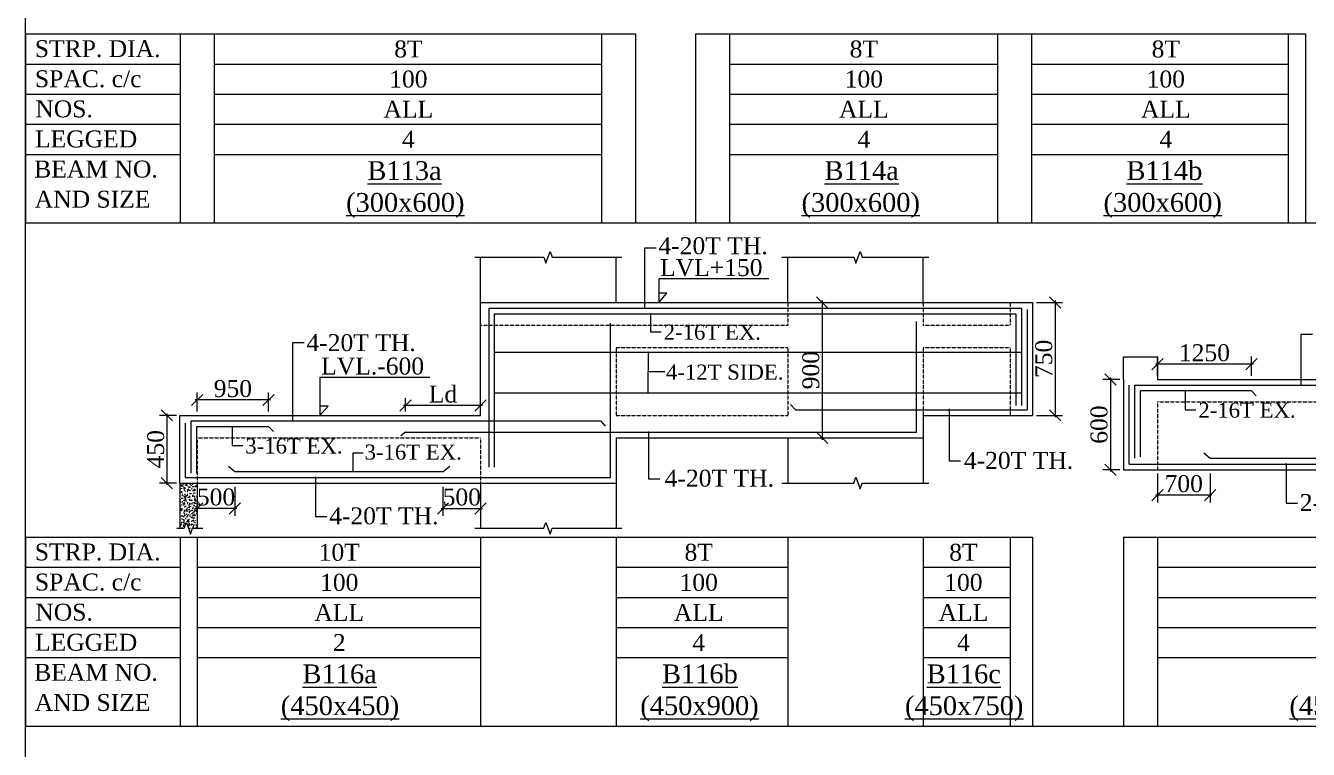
# Model space of a CAD drawing. Header units: millimetres. Extents: x 9781889 to 10654170, y -7832723 to -7608561.
# Drawn here: x 10316143 to 10333188, y -7779689 to -7770074 of the extents above; entities that cross this region are included whole.
import ezdxf
from ezdxf.enums import TextEntityAlignment as Align

# ---------------------------------------------------------------- set-up
doc = ezdxf.new("R2010")
doc.units = ezdxf.units.MM
doc.header["$LTSCALE"] = 10
doc.header["$PDMODE"] = 3
doc.linetypes.add('HIDDEN', pattern=[0.375, 0.25, -0.125])
for name, color, linetype, lineweight in [('LVL', 3, 'Continuous', 0), ('S-CUT OUT LINE', 9, 'Continuous', 0), ('S-DIM L.S.', 7, 'Continuous', 0), ('S-HATCH', 8, 'Continuous', 0), ('S-L.S.SECTION', 5, 'Continuous', 0), ('S-L.S.SLAB LINE', 252, 'HIDDEN', 0), ('S-L.S.STEEL', 1, 'Continuous', 9), ('S-L.S.STEEL 1', 6, 'Continuous', 0), ('S-SECTION MARK', 7, 'Continuous', 0), ('S-SHEET', 251, 'Continuous', 0), ('S-TEXT', 7, 'Continuous', 0), ('S-TEXT L.S. BEAM NO.', 30, 'Continuous', 0), ('S-TEXT. L.S.', 7, 'Continuous', 0)]:
    doc.layers.add(name, color=color, linetype=linetype, lineweight=lineweight)
doc.styles.add('135', font='arial.ttf', dxfattribs={"width": 0.8, "height": 135})
doc.styles.get("Standard").update_dxf_attribs({"font": 'arial.ttf'})
doc.styles.add('TEXT', font='times.ttf')
doc.dimstyles.new('75', dxfattribs={"dimtxt": 135, "dimasz": 90, "dimexe": 0.1, "dimexo": 0.03, "dimgap": 0.09, "dimtad": 1, "dimdec": 0, "dimzin": 0, "dimdsep": 46, "dimtxsty": '135', "dimblk": 'ARCHTICK', "dimcen": 0.09, "dimclrd": 256, "dimclre": 256, "dimclrt": 256, "dimadec": 0, "dimazin": 0, "dimtfac": 1, "dimtdec": 0, "dimtofl": 0, "dimtmove": 1, "dimatfit": 3, "dimldrblk": 'DOTSMALL', "dimfxl": 1, "dimtolj": 1, "dimtzin": 0, "dimlwd": -1, "dimlwe": -1, "dimarcsym": 0})
doc.dimstyles.new('SETU_1', dxfattribs={"dimtxt": 200, "dimasz": 150, "dimexe": 100, "dimexo": 50, "dimgap": 35, "dimtad": 1, "dimdec": 0, "dimzin": 0, "dimdsep": 46, "dimtxsty": 'Standard', "dimblk": 'OBLIQUE', "dimcen": 150, "dimdle": 25, "dimclrd": 256, "dimclre": 7, "dimclrt": 256, "dimadec": 0, "dimazin": 0, "dimtfac": 1, "dimtdec": 0, "dimtofl": 0, "dimtmove": 1, "dimatfit": 3, "dimfxl": 1, "dimtolj": 1, "dimtzin": 0, "dimlwd": -1, "dimlwe": 5, "dimarcsym": 1})

# ---------------------------------------------------------------- blocks, each defined once
blk = doc.blocks.new('_ArchTick')
at = {"color": 0, "linetype": 'ByBlock', "const_width": 0.15}
blk.add_lwpolyline([(-0.5, -0.5), (0.5, 0.5)], dxfattribs=at)
blk = doc.blocks.new('_Oblique')
at = {"color": 0, "linetype": 'ByBlock', "lineweight": -2}
blk.add_line((-0.5, -0.5), (0.5, 0.5), dxfattribs=at)
blk = doc.blocks.new('*D799')
at = {"layer": 'Defpoints', "color": 0, "transparency": 16777216}
for p in [(10318422, -7775047), (10318422, -7775251, 0), (10319372, -7775251, 0)]:
    blk.add_point(p, dxfattribs=at)
at = {"layer": 'S-DIM L.S.', "color": 7, "lineweight": 5, "transparency": 16777216}
for p, q in [((10318422, -7775201), (10318422, -7774947)), ((10319372, -7775201), (10319372, -7774947))]:
    blk.add_line(p, q, dxfattribs=at)
at = {"layer": 'S-DIM L.S.', "transparency": 16777216}
blk.add_line((10319397, -7775047), (10318397, -7775047), dxfattribs=at)
at = {"layer": 'S-DIM L.S.', "transparency": 16777216, "xscale": 150, "yscale": 150, "zscale": 150, "rotation": 180}
blk.add_blockref('_Oblique', (10318422, -7775047), dxfattribs=at)
at = {"layer": 'S-DIM L.S.', "transparency": 16777216, "xscale": 150, "yscale": 150, "zscale": 150}
blk.add_blockref('_Oblique', (10319372, -7775047), dxfattribs=at)
at = {"layer": 'S-DIM L.S.', "transparency": 16777216, "insert": (10318897, -7774897), "char_height": 225, "attachment_point": 5, "style": 'TEXT'}
blk.add_mtext('\\A1;950', dxfattribs=at)
blk = doc.blocks.new('*D800')
at = {"layer": 'Defpoints', "color": 0, "transparency": 16777216}
for p in [(10318197, -7775251), (10318021, -7776151), (10318197, -7776151)]:
    blk.add_point(p, dxfattribs=at)
at = {"layer": 'S-DIM L.S.', "color": 7, "lineweight": 5, "transparency": 16777216}
for p, q in [((10318147, -7775251), (10317921, -7775251)), ((10318147, -7776151), (10317921, -7776151))]:
    blk.add_line(p, q, dxfattribs=at)
at = {"layer": 'S-DIM L.S.', "transparency": 16777216}
blk.add_line((10318021, -7775226), (10318021, -7776176), dxfattribs=at)
at = {"layer": 'S-DIM L.S.', "transparency": 16777216, "xscale": 150, "yscale": 150, "zscale": 150}
for p, rotation in [((10318021, -7775251), 90), ((10318021, -7776151), 270)]:
    blk.add_blockref('_Oblique', p, dxfattribs=dict(at, rotation=rotation))
at = {"layer": 'S-DIM L.S.', "transparency": 16777216, "insert": (10317872, -7775701), "char_height": 225, "attachment_point": 5, "rotation": 90, "style": 'TEXT'}
blk.add_mtext('\\A1;450', dxfattribs=at)
blk = doc.blocks.new('*D801')
at = {"layer": 'Defpoints', "color": 0, "transparency": 16777216}
for p in [(10321689, -7776151, 0), (10322189, -7776151, 0), (10322189, -7776487)]:
    blk.add_point(p, dxfattribs=at)
at = {"layer": 'S-DIM L.S.', "color": 7, "lineweight": 5, "transparency": 16777216}
for p, q in [((10321689, -7776201), (10321689, -7776587)), ((10322189, -7776201), (10322189, -7776587))]:
    blk.add_line(p, q, dxfattribs=at)
at = {"layer": 'S-DIM L.S.', "transparency": 16777216}
blk.add_line((10321664, -7776487), (10322214, -7776487), dxfattribs=at)
at = {"layer": 'S-DIM L.S.', "transparency": 16777216, "xscale": 150, "yscale": 150, "zscale": 150, "rotation": 180}
blk.add_blockref('_Oblique', (10321689, -7776487), dxfattribs=at)
at = {"layer": 'S-DIM L.S.', "transparency": 16777216, "xscale": 150, "yscale": 150, "zscale": 150}
blk.add_blockref('_Oblique', (10322189, -7776487), dxfattribs=at)
at = {"layer": 'S-DIM L.S.', "transparency": 16777216, "insert": (10321939, -7776338), "char_height": 225, "attachment_point": 5, "style": 'TEXT'}
blk.add_mtext('\\A1;500', dxfattribs=at)
blk = doc.blocks.new('*D802')
at = {"layer": 'Defpoints', "color": 0, "transparency": 16777216}
for p in [(10318422, -7776151, 0), (10318923, -7776151, 0), (10318422, -7776487)]:
    blk.add_point(p, dxfattribs=at)
at = {"layer": 'S-DIM L.S.', "color": 7, "lineweight": 5, "transparency": 16777216}
for p, q in [((10318422, -7776201), (10318422, -7776587)), ((10318923, -7776201), (10318923, -7776587))]:
    blk.add_line(p, q, dxfattribs=at)
at = {"layer": 'S-DIM L.S.', "transparency": 16777216}
blk.add_line((10318948, -7776487), (10318397, -7776487), dxfattribs=at)
at = {"layer": 'S-DIM L.S.', "transparency": 16777216, "xscale": 150, "yscale": 150, "zscale": 150, "rotation": 180}
blk.add_blockref('_Oblique', (10318422, -7776487), dxfattribs=at)
at = {"layer": 'S-DIM L.S.', "transparency": 16777216, "xscale": 150, "yscale": 150, "zscale": 150}
blk.add_blockref('_Oblique', (10318923, -7776487), dxfattribs=at)
at = {"layer": 'S-DIM L.S.', "transparency": 16777216, "insert": (10318673, -7776338), "char_height": 225, "attachment_point": 5, "style": 'TEXT'}
blk.add_mtext('\\A1;500', dxfattribs=at)
blk = doc.blocks.new('*D806')
at = {"layer": 'Defpoints', "color": 0, "transparency": 16777216}
for p in [(10330732, -7774774), (10330557, -7775974), (10330732, -7775974)]:
    blk.add_point(p, dxfattribs=at)
at = {"layer": 'S-DIM L.S.', "color": 7, "lineweight": 5, "transparency": 16777216}
for p, q in [((10330682, -7774774), (10330457, -7774774)), ((10330682, -7775974), (10330457, -7775974))]:
    blk.add_line(p, q, dxfattribs=at)
at = {"layer": 'S-DIM L.S.', "transparency": 16777216}
blk.add_line((10330557, -7774749), (10330557, -7775999), dxfattribs=at)
at = {"layer": 'S-DIM L.S.', "transparency": 16777216, "xscale": 150, "yscale": 150, "zscale": 150}
for p, rotation in [((10330557, -7774774), 90), ((10330557, -7775974), 270)]:
    blk.add_blockref('_Oblique', p, dxfattribs=dict(at, rotation=rotation))
at = {"layer": 'S-DIM L.S.', "transparency": 16777216, "insert": (10330408, -7775374), "char_height": 225, "attachment_point": 5, "rotation": 90, "style": 'TEXT'}
blk.add_mtext('\\A1;600', dxfattribs=at)
blk = doc.blocks.new('*D808')
at = {"layer": 'Defpoints', "color": 0, "transparency": 16777216}
for p in [(10331182, -7774570), (10331182, -7774774, 0), (10332432, -7774774, 0)]:
    blk.add_point(p, dxfattribs=at)
at = {"layer": 'S-DIM L.S.', "color": 7, "lineweight": 5, "transparency": 16777216}
for p, q in [((10331182, -7774724), (10331182, -7774470)), ((10332432, -7774724), (10332432, -7774470))]:
    blk.add_line(p, q, dxfattribs=at)
at = {"layer": 'S-DIM L.S.', "transparency": 16777216}
blk.add_line((10332457, -7774570), (10331157, -7774570), dxfattribs=at)
at = {"layer": 'S-DIM L.S.', "transparency": 16777216, "xscale": 150, "yscale": 150, "zscale": 150, "rotation": 180}
blk.add_blockref('_Oblique', (10331182, -7774570), dxfattribs=at)
at = {"layer": 'S-DIM L.S.', "transparency": 16777216, "xscale": 150, "yscale": 150, "zscale": 150}
blk.add_blockref('_Oblique', (10332432, -7774570), dxfattribs=at)
at = {"layer": 'S-DIM L.S.', "transparency": 16777216, "insert": (10331807, -7774421), "char_height": 225, "attachment_point": 5, "style": 'TEXT'}
blk.add_mtext('\\A1;1250', dxfattribs=at)
blk = doc.blocks.new('*D810')
at = {"layer": 'Defpoints', "color": 0, "transparency": 16777216}
for p in [(10331182, -7775974, 0), (10331882, -7775974, 0), (10331182, -7776310)]:
    blk.add_point(p, dxfattribs=at)
at = {"layer": 'S-DIM L.S.', "color": 7, "lineweight": 5, "transparency": 16777216}
for p, q in [((10331182, -7776024), (10331182, -7776410)), ((10331882, -7776024), (10331882, -7776410))]:
    blk.add_line(p, q, dxfattribs=at)
at = {"layer": 'S-DIM L.S.', "transparency": 16777216}
blk.add_line((10331907, -7776310), (10331157, -7776310), dxfattribs=at)
at = {"layer": 'S-DIM L.S.', "transparency": 16777216, "xscale": 150, "yscale": 150, "zscale": 150, "rotation": 180}
blk.add_blockref('_Oblique', (10331182, -7776310), dxfattribs=at)
at = {"layer": 'S-DIM L.S.', "transparency": 16777216, "xscale": 150, "yscale": 150, "zscale": 150}
blk.add_blockref('_Oblique', (10331882, -7776310), dxfattribs=at)
at = {"layer": 'S-DIM L.S.', "transparency": 16777216, "insert": (10331532, -7776160), "char_height": 225, "attachment_point": 5, "style": 'TEXT'}
blk.add_mtext('\\A1;700', dxfattribs=at)
blk = doc.blocks.new('*D1675')
at = {"layer": 'Defpoints', "color": 0, "transparency": 16777216}
for p in [(10321189, -7775122), (10321189, -7775251, 0), (10322189, -7775251, 0)]:
    blk.add_point(p, dxfattribs=at)
at = {"layer": 'S-DIM L.S.', "transparency": 16777216}
blk.add_line((10322214, -7775122), (10321164, -7775122), dxfattribs=at)
at = {"layer": 'S-DIM L.S.', "color": 7, "lineweight": 5, "transparency": 16777216}
for p, q in [((10321189, -7775201), (10321189, -7775022)), ((10322189, -7775201), (10322189, -7775022))]:
    blk.add_line(p, q, dxfattribs=at)
at = {"layer": 'S-DIM L.S.', "transparency": 16777216, "xscale": 150, "yscale": 150, "zscale": 150, "rotation": 180}
blk.add_blockref('_Oblique', (10321189, -7775122), dxfattribs=at)
at = {"layer": 'S-DIM L.S.', "transparency": 16777216, "xscale": 150, "yscale": 150, "zscale": 150}
blk.add_blockref('_Oblique', (10322189, -7775122), dxfattribs=at)
at = {"layer": 'S-DIM L.S.', "transparency": 16777216, "insert": (10321689, -7774970), "char_height": 225, "attachment_point": 5, "style": 'TEXT'}
blk.add_mtext('\\A1;Ld', dxfattribs=at)
blk = doc.blocks.new('*D1780')
at = {"layer": 'Defpoints', "color": 0, "transparency": 16777216}
for p in [(10329524, -7773751, 0), (10329524, -7775251, 0), (10329823, -7775251)]:
    blk.add_point(p, dxfattribs=at)
at = {"layer": 'S-DIM L.S.', "color": 7, "lineweight": 5, "transparency": 16777216}
for p, q in [((10329574, -7773751), (10329923, -7773751)), ((10329574, -7775251), (10329923, -7775251))]:
    blk.add_line(p, q, dxfattribs=at)
at = {"layer": 'S-DIM L.S.', "transparency": 16777216}
blk.add_line((10329823, -7773726), (10329823, -7775276), dxfattribs=at)
at = {"layer": 'S-DIM L.S.', "transparency": 16777216, "xscale": 150, "yscale": 150, "zscale": 150}
for p, rotation in [((10329823, -7773751), 90), ((10329823, -7775251), 270)]:
    blk.add_blockref('_Oblique', p, dxfattribs=dict(at, rotation=rotation))
at = {"layer": 'S-DIM L.S.', "transparency": 16777216, "insert": (10329673, -7774501), "char_height": 225, "attachment_point": 5, "rotation": 90, "style": 'TEXT'}
blk.add_mtext('\\A1;750', dxfattribs=at)
blk = doc.blocks.new('*D1839')
at = {"layer": 'Defpoints', "color": 0, "transparency": 16777216}
for p in [(10326430, -7773751, 0), (10326430, -7775551, 0), (10326727, -7775551)]:
    blk.add_point(p, dxfattribs=at)
at = {"layer": 'S-DIM L.S.', "color": 7, "lineweight": 5, "transparency": 16777216}
for p, q in [((10326480, -7773751), (10326827, -7773751)), ((10326480, -7775551), (10326827, -7775551))]:
    blk.add_line(p, q, dxfattribs=at)
at = {"layer": 'S-DIM L.S.', "transparency": 16777216}
blk.add_line((10326727, -7773726), (10326727, -7775576), dxfattribs=at)
at = {"layer": 'S-DIM L.S.', "transparency": 16777216, "xscale": 150, "yscale": 150, "zscale": 150}
for p, rotation in [((10326727, -7773751), 90), ((10326727, -7775551), 270)]:
    blk.add_blockref('_Oblique', p, dxfattribs=dict(at, rotation=rotation))
at = {"layer": 'S-DIM L.S.', "transparency": 16777216, "insert": (10326578, -7774651), "char_height": 225, "attachment_point": 5, "rotation": 90, "style": 'TEXT'}
blk.add_mtext('\\A1;900', dxfattribs=at)

msp = doc.modelspace()

# ---------------------------------------------------------------- hatches: boundary and pattern name
at = {"layer": 'S-HATCH'}
h = msp.add_hatch(dxfattribs=at)
h.set_pattern_fill('AR-CONC', color=256, scale=0.5)
h.set_pattern_definition([(50, (524464.19, -47533.825), (91.0923345, -7.96954277), [9.525, -104.775]), (355, (524464.19, -47533.825), (-17.6217107, 95.5284226), [7.62, -83.8202921]), (100.4514447, (524471.78, -47534.49), (73.47062355, 87.55887596), [8.0950044, -89.0451223]), (46.1842, (524464.19, -47508.42), (135.5395204, -21.021164), [14.2875, -157.1625]), (96.6355576, (524475.48, -47510.18), (118.702067, 123.7130623), [12.1425116, -133.5678041]), (351.1841512, (524464.19, -47508.42), (118.702067, 123.7130623), [11.4299835, -125.729866]), (21, (524476.89, -47514.775), (75.80719563, -51.1325991), [9.525, -104.775]), (326, (524476.89, -47514.775), (30.9010142, 92.09398306), [7.62, -83.82]), (71.451445, (524483.205, -47519.04), (106.70820964, 40.96138444), [8.0950044, -89.0449688]), (37.5, (524464.188, -47533.825), (1.544301625, 42.27751944), [0, -82.804, 0, -85.09, 0, -84.1375]), (7.5, (524464.19, -47533.825), (33.40983126, 50.09028741), [0, -48.514, 0, -80.899, 0, -32.0675]), (327.5, (524435.867, -47533.825), (67.79529758, -2.864372), [0, -31.75, 0, -99.06, 0, -131.445]), (317.5, (524423.167, -47533.825), (74.0645907, 12.71324552), [0, -41.275, 0, -65.786, 0, -93.345])])
h.paths.add_polyline_path([(10318422.5, -7776751), (10318306.7, -7776751), (10318278.7, -7776674.1), (10318250.7, -7776751), (10318192.5, -7776751), (10318192.5, -7776151), (10318422.5, -7776151)])

# ---------------------------------------------------------------- linework, layer by layer
at = {"layer": 'LVL', "linetype": 'Continuous', "elevation": 0}
for points in [[(10326018.5, -7773438.2), (10324557.3, -7773438.2), (10324557.3, -7773751), (10324665.4, -7773628.9), (10324557.3, -7773628.9)], [(10321515.1, -7774747.5), (10320053.9, -7774747.5), (10320053.9, -7775251), (10320162.1, -7775128.9), (10320053.9, -7775128.9)]]:
    msp.add_lwpolyline(points, dxfattribs=at)
at = {"layer": 'S-CUT OUT LINE', "color": 5, "elevation": 0}
for points in [[(10322111.1, -7773151), (10323028.7, -7773151), (10323056.7, -7773227.8), (10323112.6, -7773074.1), (10323140.6, -7773151), (10324064.5, -7773151)], [(10326191.2, -7773151), (10327147.4, -7773151), (10327175.4, -7773227.8), (10327231.3, -7773074.1), (10327259.3, -7773151), (10328146.5, -7773151)], [(10326191.2, -7776151), (10327147.3, -7776151), (10327175.3, -7776074.1), (10327231.2, -7776227.8), (10327259.2, -7776151), (10328144.4, -7776151)], [(10322111.1, -7776751), (10323028.7, -7776751), (10323056.7, -7776674.1), (10323112.6, -7776827.8), (10323140.6, -7776751), (10324064.5, -7776751)]]:
    msp.add_lwpolyline(points, dxfattribs=at)
at = {"layer": 'S-CUT OUT LINE', "color": 1, "elevation": 0}
msp.add_lwpolyline([(10318153.1, -7776751), (10318250.7, -7776751), (10318278.7, -7776674.1), (10318334.7, -7776827.8), (10318362.6, -7776751), (10318497.5, -7776751)], dxfattribs=at)
at = {"layer": 'S-L.S.SECTION'}
for p, q in [((10322189.5, -7775251, 0), (10322189.4, -7773151, 0)), ((10323989.5, -7773751, 0), (10323989.5, -7773151, 0)), ((10326269.5, -7773751, 0), (10326269.5, -7773151, 0)), ((10328069.5, -7773751, 0), (10328069.5, -7773151, 0)), ((10322189.4, -7773751, 0), (10329524.5, -7773751, 0)), ((10329524.5, -7773751, 0), (10329524.5, -7775251, 0)), ((10330732.2, -7774773.8, 0), (10330732.2, -7774773.8, 0)), ((10330732.2, -7774773.8, 0), (10330732.2, -7775973.8, 0)), ((10331182.3, -7774773.8, 0), (10336782.7, -7774773.8, 0)), ((10318192.5, -7775251, 0), (10322189.5, -7775251, 0)), ((10318192.5, -7776151, 0), (10318192.5, -7775251, 0)), ((10318192.5, -7776151, 0), (10318192.5, -7775251, 0)), ((10328069.4, -7775251, 0), (10328069.4, -7776151, 0)), ((10328069.5, -7775251, 0), (10329524.5, -7775251, 0)), ((10323989.5, -7775551, 0), (10323989.5, -7776751, 0)), ((10323989.5, -7775551, 0), (10328069.4, -7775551, 0)), ((10326269.5, -7775551, 0), (10326269.5, -7776151, 0)), ((10330732.2, -7775973.8, 0), (10336782.7, -7775973.8, 0)), ((10318196.6, -7776151, 0), (10323989.5, -7776151, 0)), ((10322189.4, -7776151, 0), (10322189.4, -7776751, 0))]:
    msp.add_line(p, q, dxfattribs=at)
at = {"layer": 'S-L.S.SECTION', "color": 1}
for p, q in [((10318192.5, -7776151, 0), (10318192.5, -7776751, 0)), ((10318422.5, -7776151, 0), (10318422.5, -7776751, 0))]:
    msp.add_line(p, q, dxfattribs=at)
at = {"layer": 'S-L.S.SECTION', "elevation": 0}
msp.add_lwpolyline([(10330732.2, -7774773.8), (10330732.2, -7774473.8), (10331182.2, -7774473.8), (10331182.3, -7774773.8)], dxfattribs=at)
at = {"layer": 'S-L.S.SLAB LINE', "ltscale": 0.3}
for p, q in [((10326269.5, -7773751, 0), (10326269.5, -7774051, 0)), ((10328069.5, -7773751, 0), (10328069.5, -7774051, 0)), ((10329224.5, -7773751, 0), (10329224.5, -7774051, 0)), ((10322189.4, -7774051, 0), (10326269.5, -7774051, 0)), ((10328069.5, -7774051, 0), (10329224.5, -7774051, 0)), ((10323989.5, -7774351, 0), (10323989.5, -7775251, 0)), ((10323989.5, -7774351, 0), (10326269.5, -7774351, 0)), ((10326269.5, -7774351, 0), (10326269.5, -7775251, 0)), ((10328069.5, -7774351, 0), (10328069.5, -7775251, 0)), ((10328069.5, -7774351, 0), (10329224.5, -7774351, 0)), ((10329224.5, -7774351, 0), (10329224.5, -7775251, 0)), ((10330732.2, -7775073.8, 0), (10330732.2, -7775073.8, 0)), ((10331182.2, -7775073.8, 0), (10336182.7, -7775073.8, 0)), ((10331182.2, -7775073.8, 0), (10331182.2, -7775973.8, 0)), ((10323989.5, -7775251, 0), (10326269.5, -7775251, 0)), ((10318422.5, -7775551, 0), (10322189.5, -7775551, 0)), ((10318422.5, -7775551, 0), (10318422.5, -7776151, 0)), ((10318422.5, -7775551, 0), (10318422.5, -7776151, 0)), ((10318422.5, -7775551, 0), (10318422.5, -7776151, 0)), ((10322189.5, -7775551, 0), (10322189.4, -7776151, 0))]:
    msp.add_line(p, q, dxfattribs=at)
at = {"layer": 'S-L.S.STEEL'}
for p, q in [((10322296.2, -7773826, 0), (10329374.5, -7773826, 0)), ((10322296.2, -7773826, 0), (10322296.2, -7775940.6, 0)), ((10322371.2, -7773901, 0), (10322371.2, -7775940.6, 0)), ((10329299.5, -7773901, 0), (10329299.5, -7775119, 0)), ((10329374.5, -7773826, 0), (10329374.5, -7775119, 0)), ((10329449.5, -7773844.8, 0), (10329449.5, -7775176, 0)), ((10323916.6, -7776076, 0), (10323916.6, -7774025.9, 0)), ((10327981, -7775476, 0), (10327981, -7774003.4, 0)), ((10330807.2, -7775898.8, 0), (10330807.2, -7774848.8, 0)), ((10330882.2, -7774848.8, 0), (10336707.7, -7774848.8, 0)), ((10330882.2, -7775819.1, 0), (10330882.2, -7774848.8, 0)), ((10332432.3, -7774923.8, 0), (10330957.2, -7774923.8, 0)), ((10330957.2, -7775802.6, 0), (10330957.2, -7774923.8, 0)), ((10332432.3, -7774923.8, 0), (10332495.5, -7774990.6, 0)), ((10326308.6, -7775109.1, 0), (10326371.8, -7775176, 0)), ((10318342.5, -7775326, 0), (10323780.4, -7775326, 0)), ((10318342.5, -7776020.5, 0), (10318342.5, -7775326, 0)), ((10323780.4, -7775326, 0), (10323843.6, -7775392.8, 0)), ((10326371.8, -7775176, 0), (10329449.5, -7775176, 0)), ((10318267.5, -7776076, 0), (10318267.5, -7775356.2, 0)), ((10318417.5, -7776020.5, 0), (10318417.5, -7775401, 0)), ((10318417.5, -7775401, 0), (10319372.5, -7775401, 0)), ((10319372.5, -7775401, 0), (10319435.7, -7775467.8, 0)), ((10321189.5, -7775476, 0), (10321128.7, -7775522.3, 0)), ((10321189.5, -7775476, 0), (10327981, -7775476, 0)), ((10318922.6, -7776001, 0), (10318840.6, -7775930.2, 0)), ((10321689.3, -7776001, 0), (10318922.6, -7776001, 0)), ((10321778.8, -7775932.7, 0), (10321689.3, -7776001, 0)), ((10330807.2, -7775898.8, 0), (10336632.7, -7775898.8, 0)), ((10318267.5, -7776076, 0), (10323916.6, -7776076, 0))]:
    msp.add_line(p, q, dxfattribs=at)
at = {"layer": 'S-L.S.STEEL', "elevation": 0}
msp.add_lwpolyline([(10335572.1, -7775755.6), (10335482.6, -7775823.8), (10331882.4, -7775823.8), (10331800.4, -7775753.1)], dxfattribs=at)
at = {"layer": 'S-L.S.STEEL'}
msp.add_polyline3d([(10322371.2, -7773901, 0), (10329299.5, -7773901, 0)], dxfattribs=at)
at = {"layer": 'S-L.S.STEEL 1'}
for p, q in [((10322371.2, -7774412, 0), (10329374.5, -7774412, 0)), ((10322371.2, -7774951, 0), (10329374.5, -7774951, 0))]:
    msp.add_line(p, q, dxfattribs=at)
at = {"layer": 'S-SHEET'}
for p, q in [((10316143.4, -7770183.4, 0), (10318196.6, -7770183.4, 0)), ((10316143.4, -7770183.4), (10316143.4, -7772692.7)), ((10318196.6, -7770183.4, 0), (10324247.1, -7770183.4, 0)), ((10318196.6, -7770183.4), (10318196.6, -7772692.7)), ((10318646.6, -7770183.4, 0), (10318646.6, -7772692.7, 0)), ((10323797.1, -7770183.4, 0), (10323797.1, -7772692.7, 0)), ((10324247.1, -7770183.4, 0), (10324247.1, -7772692.7, 0)), ((10325046.3, -7770183.4, 0), (10333151.3, -7770183.4, 0)), ((10325046.3, -7770183.4, 0), (10325046.3, -7772692.7, 0)), ((10325496.3, -7770183.4, 0), (10325496.3, -7772692.7, 0)), ((10329058.5, -7770183.4, 0), (10329058.5, -7772692.7, 0)), ((10329508.5, -7770183.4, 0), (10329508.5, -7772692.7, 0)), ((10332921.3, -7770183.4, 0), (10332921.3, -7772692.7, 0)), ((10333151.3, -7770183.4, 0), (10333151.3, -7772692.7, 0)), ((10316143.4, -7770583.4, 0), (10318196.6, -7770583.4, 0)), ((10318646.6, -7770583.4, 0), (10323797.1, -7770583.4, 0)), ((10325496.3, -7770583.4, 0), (10329058.5, -7770583.4, 0)), ((10329508.5, -7770583.4, 0), (10332921.3, -7770583.4, 0)), ((10316143.4, -7770983.4, 0), (10318196.6, -7770983.4, 0)), ((10318646.6, -7770983.4, 0), (10323797.1, -7770983.4, 0)), ((10325496.3, -7770983.4, 0), (10329058.5, -7770983.4, 0)), ((10329508.5, -7770983.4, 0), (10332921.3, -7770983.4, 0)), ((10316143.4, -7771383.4, 0), (10318196.6, -7771383.4, 0)), ((10318646.6, -7771383.4, 0), (10323797.1, -7771383.4, 0)), ((10325496.3, -7771383.4, 0), (10329058.5, -7771383.4, 0)), ((10329508.5, -7771383.4, 0), (10332921.3, -7771383.4, 0)), ((10316143.4, -7771783.4, 0), (10318196.6, -7771783.4, 0)), ((10318646.6, -7771783.4, 0), (10323797.1, -7771783.4, 0)), ((10325496.3, -7771783.4, 0), (10329058.5, -7771783.4, 0)), ((10329508.5, -7771783.4, 0), (10332921.3, -7771783.4, 0)), ((10316143.4, -7772692.7), (10367477.6, -7772692.7)), ((10316143.4, -7772692.7, 0), (10318196.6, -7772692.7, 0)), ((10318196.6, -7772692.7, 0), (10324247.1, -7772692.7, 0)), ((10325046.3, -7772692.7, 0), (10333151.3, -7772692.7, 0)), ((10316143.4, -7776870.3, 0), (10318196.6, -7776870.3, 0)), ((10316143.4, -7776870.3), (10316143.4, -7779379.6)), ((10318196.6, -7776870.3, 0), (10318196.6, -7779379.6, 0)), ((10318196.6, -7776870.3, 0), (10329524.5, -7776870.3, 0)), ((10318422.5, -7776870.3, 0), (10318422.5, -7779379.6, 0)), ((10322189.5, -7776870.3, 0), (10322189.5, -7779379.6, 0)), ((10323989.5, -7776870.3, 0), (10323989.5, -7779379.6, 0)), ((10326269.5, -7776870.3, 0), (10326269.5, -7779379.6, 0)), ((10328069.5, -7776870.3, 0), (10328069.5, -7779379.6, 0)), ((10329224.5, -7776870.3, 0), (10329224.5, -7779379.6, 0)), ((10329524.5, -7776870.3, 0), (10329524.5, -7779379.6, 0)), ((10330732.2, -7776870.3, 0), (10336782.7, -7776870.3, 0)), ((10330732.2, -7776870.3), (10330732.2, -7779379.6)), ((10331182.2, -7776870.3, 0), (10331182.2, -7779379.6, 0)), ((10316143.4, -7777270.3, 0), (10318196.6, -7777270.3, 0)), ((10318422.5, -7777270.3, 0), (10322189.5, -7777270.3, 0)), ((10323989.5, -7777270.3, 0), (10326269.5, -7777270.3, 0)), ((10328069.5, -7777270.3, 0), (10329224.5, -7777270.3, 0)), ((10331182.2, -7777270.3, 0), (10336182.7, -7777270.3, 0)), ((10316143.4, -7777670.3, 0), (10318196.6, -7777670.3, 0)), ((10318422.5, -7777670.3, 0), (10322189.5, -7777670.3, 0)), ((10323989.5, -7777670.3, 0), (10326269.5, -7777670.3, 0)), ((10328069.5, -7777670.3, 0), (10329224.5, -7777670.3, 0)), ((10331182.2, -7777670.3, 0), (10336182.7, -7777670.3, 0)), ((10316143.4, -7778070.3, 0), (10318196.6, -7778070.3, 0)), ((10318422.5, -7778070.3, 0), (10322189.5, -7778070.3, 0)), ((10323989.5, -7778070.3, 0), (10326269.5, -7778070.3, 0)), ((10328069.5, -7778070.3, 0), (10329224.5, -7778070.3, 0)), ((10331182.2, -7778070.3, 0), (10336182.7, -7778070.3, 0)), ((10316143.4, -7778470.3, 0), (10318196.6, -7778470.3, 0)), ((10318422.5, -7778470.3, 0), (10322189.5, -7778470.3, 0)), ((10323989.5, -7778470.3, 0), (10326269.5, -7778470.3, 0)), ((10328069.5, -7778470.3, 0), (10329224.5, -7778470.3, 0)), ((10331182.2, -7778470.3, 0), (10336182.7, -7778470.3, 0)), ((10316143.4, -7779379.6, 0), (10318196.6, -7779379.6, 0)), ((10316143.4, -7779379.6), (10367477.6, -7779379.6)), ((10318196.6, -7779379.6, 0), (10329524.5, -7779379.6, 0)), ((10330732.2, -7779379.6, 0), (10336782.7, -7779379.6, 0))]:
    msp.add_line(p, q, dxfattribs=at)
msp.add_lwpolyline([(10316143.4, -7760218.1), (10367477.6, -7760218.1), (10367477.6, -7801877.7), (10316143.4, -7801877.7)], close=True, dxfattribs=at)

# ---------------------------------------------------------------- texts
at = {"layer": 'LVL', "style": 'TEXT'}
for s, p in [('LVL+150', (10324573.1, -7773399.8, 0)), ('LVL.-600', (10320069.7, -7774709.1, 0))]:
    msp.add_text(s, height=225, dxfattribs=at).set_placement(p)
at = {"layer": 'S-L.S.STEEL 1', "style": 'TEXT'}
msp.add_text('4-12T SIDE.', height=200, dxfattribs=at).set_placement((10324652.3, -7774776.4, 0))
at = {"layer": 'S-TEXT', "style": 'TEXT'}
for s, p in [('STRP. DIA.', (10317100.3, -7770491.5, 0)), ('SPAC. c/c', (10316974.6, -7770891.5, 0)), ('NOS.', (10316654.1, -7771291.5, 0)), ('LEGGED', (10316946.7, -7771691.5, 0)), ('BEAM NO.', (10317078, -7772091.5, 0)), ('AND SIZE', (10317032.8, -7772491.5, 0)), ('STRP. DIA.', (10317100.3, -7777178.3, 0)), ('SPAC. c/c', (10316974.6, -7777578.3, 0)), ('NOS.', (10316654.1, -7777978.3, 0)), ('LEGGED', (10316946.7, -7778378.3, 0)), ('BEAM NO.', (10317078, -7778778.3, 0)), ('AND SIZE', (10317032.8, -7779178.3, 0))]:
    msp.add_text(s, height=225, dxfattribs=at).set_placement(p, align=Align.CENTER)
at = {"layer": 'S-TEXT', "linetype": 'ByBlock', "style": 'TEXT'}
for s, p in [('8T', (10321229.1, -7770383.4, 0)), ('8T', (10327281.5, -7770383.4, 0)), ('8T', (10331294, -7770383.4, 0)), ('100', (10321229.1, -7770783.4, 0)), ('100', (10327281.5, -7770783.4, 0)), ('100', (10331294, -7770783.4, 0)), ('ALL', (10321229.1, -7771183.4, 0)), ('ALL', (10327281.5, -7771183.4, 0)), ('ALL', (10331294, -7771183.4, 0)), ('4', (10321229.1, -7771583.4, 0)), ('4', (10327281.5, -7771583.4, 0)), ('4', (10331294, -7771583.4, 0)), ('10T', (10320310.6, -7777070.3, 0)), ('8T', (10325087, -7777070.3, 0)), ('8T', (10328604.5, -7777070.3, 0)), ('100', (10320310.6, -7777470.3, 0)), ('100', (10325087, -7777470.3, 0)), ('100', (10328604.5, -7777470.3, 0)), ('ALL', (10320310.6, -7777870.3, 0)), ('ALL', (10325087, -7777870.3, 0)), ('ALL', (10328604.5, -7777870.3, 0)), ('2', (10320310.6, -7778270.3, 0)), ('4', (10325087, -7778270.3, 0)), ('4', (10328604.5, -7778270.3, 0))]:
    msp.add_text(s, height=225, dxfattribs=at).set_placement(p, align=Align.MIDDLE_CENTER)
at = {"layer": 'S-TEXT L.S. BEAM NO.', "linetype": 'ByBlock', "style": 'TEXT'}
for s, p in [('%%UB113a', (10320685.1, -7772124.1, 0)), ('%%UB114a', (10326759.9, -7772124.1, 0)), ('%%UB114b', (10330772.3, -7772124.1, 0)), ('%%U(300x600)', (10320401.3, -7772547.1, 0)), ('%%U(300x600)', (10326453.7, -7772547.1, 0)), ('%%U(300x600)', (10330466.2, -7772547.1, 0))]:
    msp.add_text(s, height=250, dxfattribs=at).set_placement(p)
at = {"layer": 'S-TEXT L.S. BEAM NO.', "color": 145, "linetype": 'ByBlock', "style": 'TEXT'}
for s, p in [('%%UB116a', (10319823.2, -7778810.9, 0)), ('%%U(450x450)', (10319534.3, -7779233.9, 0))]:
    msp.add_text(s, height=250, dxfattribs=at).set_placement(p)
at = {"layer": 'S-TEXT L.S. BEAM NO.', "color": 151, "linetype": 'ByBlock', "style": 'TEXT'}
for s, p in [('%%UB116b', (10324599.6, -7778810.9, 0)), ('%%U(450x900)', (10324310.7, -7779233.9, 0))]:
    msp.add_text(s, height=250, dxfattribs=at).set_placement(p)
at = {"layer": 'S-TEXT L.S. BEAM NO.', "color": 230, "linetype": 'ByBlock', "style": 'TEXT'}
for s, p in [('%%UB116c', (10328117.1, -7778810.9, 0)), ('%%U(450x750)', (10327828.2, -7779233.9, 0))]:
    msp.add_text(s, height=250, dxfattribs=at).set_placement(p)
at = {"layer": 'S-TEXT L.S. BEAM NO.', "color": 140, "linetype": 'ByBlock', "style": 'TEXT'}
msp.add_text('%%U(450x600)', height=250, dxfattribs=at).set_placement((10332937, -7779233.9, 0))
at = {"layer": 'S-TEXT. L.S.', "style": 'TEXT'}
for s, height, p in [('4-20T TH.', 225, (10324551.4, -7773110.1, 0)), ('2-16T EX.', 200, (10324621.7, -7774245.4, 0)), ('4-20T TH.', 225, (10319874.2, -7774397.9, 0)), ('2-16T EX.', 200, (10331726.8, -7775281.3, 0)), ('3-16T EX.', 200, (10319062.1, -7775758.5, 0)), ('3-16T EX.', 200, (10320647.2, -7775838.9, 0)), ('4-20T TH.', 225, (10328609.7, -7775962.4, 0)), ('4-20T TH.', 225, (10324634.4, -7776198.4, 0)), ('2-25+2-20T TH.', 225, (10333074.2, -7776521.6, 0)), ('4-20T TH.', 225, (10320175.8, -7776698.8, 0))]:
    msp.add_text(s, height=height, dxfattribs=at).set_placement(p)

# ---------------------------------------------------------------- dimensions: what is measured, and where the dimension line sits
at = {"layer": 'S-DIM L.S.', "color": 7}
for base, p1, p2, picture, middle in [((10326727.5, -7775551), (10326429.9, -7773751, 0), (10326429.9, -7775551, 0), '*D1839', (10326577.7, -7774651)), ((10329822.6, -7775251), (10329524.5, -7773751, 0), (10329524.5, -7775251, 0), '*D1780', (10329672.9, -7774501)), ((10330557, -7775973.8), (10330732.2, -7774773.8), (10330732.2, -7775973.8), '*D806', (10330407.6, -7775373.8)), ((10318021.4, -7776151, 0), (10318196.6, -7775251, 0), (10318196.6, -7776151, 0), '*D800', (10317872, -7775701, 0))]:
    dim = msp.add_linear_dim(base=base, p1=p1, p2=p2, angle=90, dimstyle='SETU_1', override={"dimtxt": 225, "dimlfac": 0.5, "dimtxsty": 'TEXT'}, dxfattribs=at)
    dim.commit()
    dim.dimension.update_dxf_attribs({"geometry": picture, "text_midpoint": middle})
at = {"layer": 'S-DIM L.S.'}
for base, p1, p2, picture, middle in [((10331182.3, -7774570, 0), (10332432.3, -7774773.8, 0), (10331182.3, -7774773.8, 0), '*D808', (10331807.3, -7774420.5, 0)), ((10318422.5, -7775047.2, 0), (10319372.5, -7775251, 0), (10318422.5, -7775251, 0), '*D799', (10318897.5, -7774897.4, 0)), ((10331182.2, -7776309.8, 0), (10331882.4, -7775973.8, 0), (10331182.2, -7775973.8, 0), '*D810', (10331532.3, -7776160.1, 0))]:
    dim = msp.add_linear_dim(base=base, p1=p1, p2=p2, dimstyle='SETU_1', override={"dimtxt": 225, "dimtxsty": 'TEXT'}, dxfattribs=at)
    dim.commit()
    dim.dimension.update_dxf_attribs({"geometry": picture, "text_midpoint": middle})
dim = msp.add_linear_dim(base=(10321189.5, -7775122.5), p1=(10322189.5, -7775251, 0), p2=(10321189.5, -7775251, 0), text='Ld', dimstyle='SETU_1', override={"dimtxt": 225, "dimtxsty": 'TEXT'}, dxfattribs=at)
dim.commit()
dim.dimension.update_dxf_attribs({"geometry": '*D1675', "text_midpoint": (10321689.5, -7774969.9)})
dim = msp.add_linear_dim(base=(10318422.5, -7776487, 0), p1=(10318922.6, -7776151, 0), p2=(10318422.5, -7776151, 0), dimstyle='SETU_1', override={"dimtxt": 225, "dimtxsty": 'TEXT'}, dxfattribs=at)
dim.commit()
dim.dimension.update_dxf_attribs({"geometry": '*D802', "text_midpoint": (10318672.5, -7776487, 0), "dimtype": 160})
dim = msp.add_linear_dim(base=(10322189.4, -7776487, 0), p1=(10321689.3, -7776151, 0), p2=(10322189.4, -7776151, 0), angle=180, dimstyle='SETU_1', override={"dimtxt": 225, "dimtxsty": 'TEXT'}, dxfattribs=at)
dim.commit()
dim.dimension.update_dxf_attribs({"geometry": '*D801', "text_midpoint": (10321939.4, -7776487, 0), "dimtype": 160})

# ---------------------------------------------------------------- leaders
at = {"layer": 'S-L.S.STEEL 1'}
for points in [[(10324416, -7774412, 0), (10324416, -7774666.9, 0), (10324635.2, -7774666.9, 0)], [(10324416, -7774951, 0), (10324416, -7774666.9, 0), (10324635.2, -7774666.9, 0)]]:
    msp.add_leader(points, dimstyle='75', override={"dimasz": 75, "dimclrd": 6}, dxfattribs=at)
at = {"layer": 'S-SECTION MARK'}
for points in [[(10324369.8, -7773826, 0), (10324369.8, -7773023.9, 0), (10324522.3, -7773023.9, 0)], [(10324447.7, -7773901, 0), (10324447.7, -7774140.2, 0), (10324587, -7774140.2, 0)], [(10319692.6, -7775326, 0), (10319692.6, -7774282.8, 0), (10319845.1, -7774282.8, 0)], [(10333091.1, -7774848.8, 0), (10333091.1, -7774174.4, 0), (10333243.7, -7774174.4, 0)], [(10331552.7, -7774923.8, 0), (10331552.7, -7775176.1, 0), (10331692.1, -7775176.1, 0)], [(10328414, -7775172, 0), (10328414, -7775857.6, 0), (10328566.5, -7775857.6, 0)], [(10318888.1, -7775401, 0), (10318888.1, -7775653.3, 0), (10319027.4, -7775653.3, 0)], [(10324420, -7775472, 0), (10324420, -7776093.6, 0), (10324572.6, -7776093.6, 0)], [(10320493.3, -7776001, 0), (10320493.3, -7775748.6, 0), (10320628.6, -7775748.6, 0)], [(10332892.5, -7775894.8, 0), (10332892.5, -7776416.8, 0), (10333045.1, -7776416.8, 0)], [(10319994.1, -7776072, 0), (10319994.1, -7776594, 0), (10320146.7, -7776594, 0)]]:
    msp.add_leader(points, dimstyle='75', override={"dimasz": 75}, dxfattribs=at)

doc.saveas('drawing.dxf')
